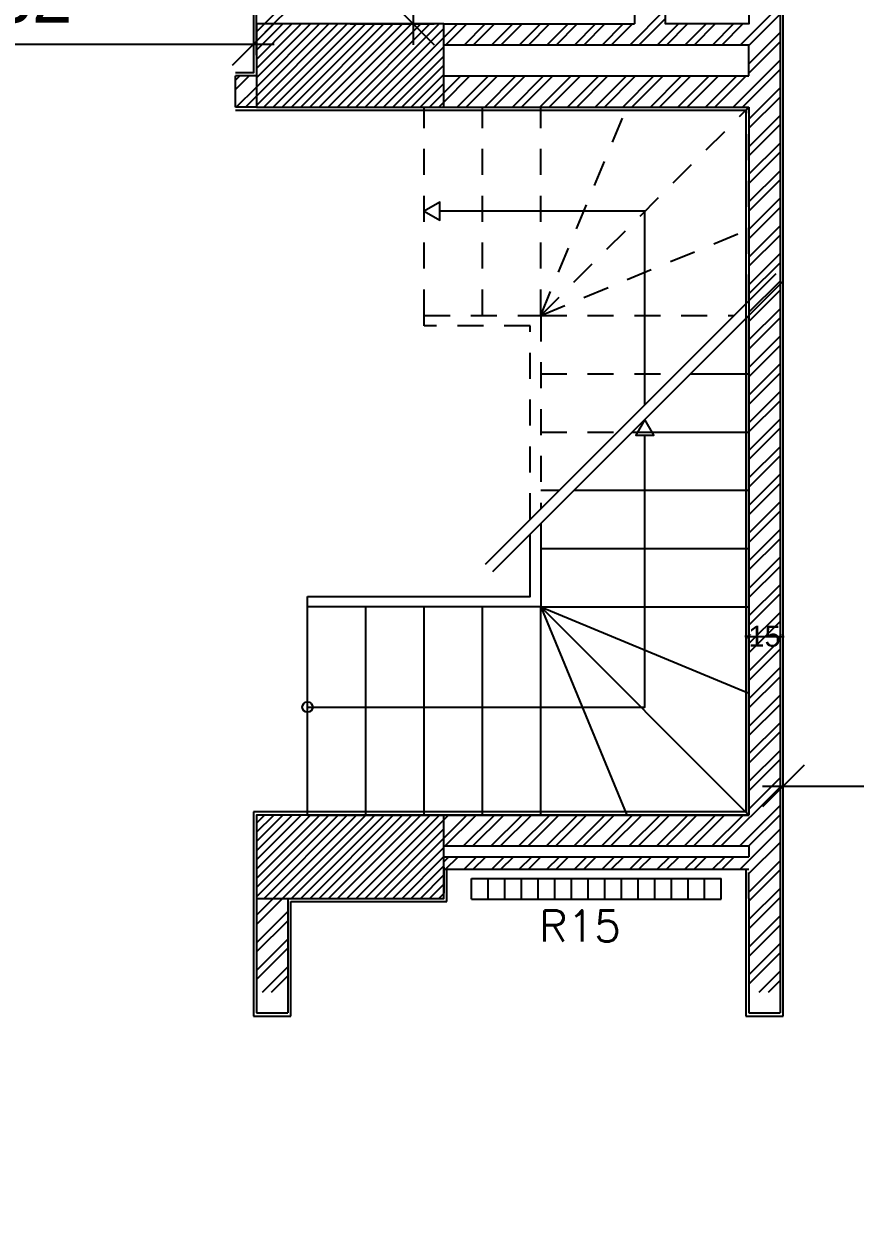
# Model space of a CAD drawing. Extents: x -0.9 to 45.6, y -8.7 to 61.5.
# Drawn here: x 33.93 to 37.92, y 11.3 to 17.05 of the extents above; entities that cross this region are included whole.
import ezdxf

# ---------------------------------------------------------------- set-up
doc = ezdxf.new("R2010")
doc.units = 0
doc.header["$MEASUREMENT"] = 0
doc.header["$PDMODE"] = 35
doc.header["$PDSIZE"] = 0.3
doc.linetypes.add('HIDDEN2', pattern=[0.1875, 0.125, -0.0625])
doc.layers.get('0').update_dxf_attribs({"linetype": 'CONTINUOUS'})
doc.layers.get('DEFPOINTS').update_dxf_attribs({"linetype": 'CONTINUOUS'})
for name, color, linetype in [('03', 3, 'CONTINUOUS'), ('04', 4, 'CONTINUOUS'), ('A-ANNO-DIM', 3, 'CONTINUOUS'), ('a-dim', 3, 'CONTINUOUS'), ('A-FLOR-STRS-ARO', 1, 'CONTINUOUS'), ('A-HATCH-CONC', 8, 'CONTINUOUS'), ('A-HATCH-WALL', 8, 'CONTINUOUS'), ('A-PLASTER', 8, 'CONTINUOUS'), ('A-PROJ1H', 9, 'HIDDEN2'), ('A-RADIATEUR HIDDEN', 4, 'HIDDEN2'), ('A-STAIR', 9, 'CONTINUOUS'), ('A-WALL', 4, 'CONTINUOUS'), ('AR-PROJ1', 15, 'CONTINUOUS'), ('S-2ND-3RD-4-5-6TH$0$A-SHAFT 2-3-4-5-6', 8, 'CONTINUOUS'), ('S-2ND-3RD-4-5-6TH$0$A-STR 2-3-4-5-6', 2, 'CONTINUOUS')]:
    doc.layers.add(name, color=color, linetype=linetype)
doc.styles.add('A100-STEXT', font='arial.ttf', dxfattribs={"height": 0.25})
doc.styles.add('ROMANS', font='romans__.ttf')
doc.styles.add('STYLE1', font='arial.ttf')
doc.dimstyles.new('A100-DIM', dxfattribs={"dimtxt": 0.25, "dimasz": 0.2, "dimexe": 0.1, "dimexo": 0.3, "dimgap": 0.1, "dimtad": 1, "dimlfac": 100, "dimrnd": 0.5, "dimdsep": 46, "dimtxsty": 'A100-STEXT', "dimblk1": 'OBLIQUE', "dimblk2": 'OBLIQUE', "dimsah": 1, "dimcen": -0.05, "dimdle": 0.1, "dimclrd": 15, "dimclre": 15, "dimclrt": 256, "dimadec": 0, "dimazin": 0, "dimtfac": 0.28, "dimtix": 1, "dimtmove": 2, "dimatfit": 3, "dimldrblk": 'OBLIQUE', "dimfxl": 1, "dimtolj": 1, "dimarcsym": 0})
doc.dimstyles.new('A50-DIM', dxfattribs={"dimtxt": 0.1, "dimasz": 0.02, "dimexe": 0.05, "dimexo": 0.01, "dimgap": 0.05, "dimtad": 0, "dimdec": 1, "dimlfac": 100, "dimrnd": 0.5, "dimdsep": 46, "dimtxsty": 'STYLE1', "dimblk": 'ARCHTICK', "dimcen": 0.05, "dimdle": 1e-05, "dimse1": 1, "dimse2": 1, "dimclrd": 146, "dimclre": 256, "dimclrt": 256, "dimadec": 0, "dimazin": 0, "dimtfac": 1.4, "dimtdec": 1, "dimtix": 1, "dimtmove": 2, "dimatfit": 3, "dimldrblk": 'ARCHTICK', "dimfxl": 1, "dimtolj": 1, "dimarcsym": 0})
doc.dimstyles.new('dim-law', dxfattribs={"dimtxt": 0.25, "dimasz": 0.2, "dimexe": 0.1, "dimexo": 0.3, "dimgap": 0.1, "dimtad": 1, "dimlfac": 100, "dimdsep": 46, "dimtxsty": 'A100-STEXT', "dimblk1": 'OBLIQUE', "dimblk2": 'OBLIQUE', "dimsah": 1, "dimcen": -0.05, "dimdle": 0.1, "dimclrd": 15, "dimclre": 15, "dimclrt": 256, "dimadec": 0, "dimazin": 0, "dimtfac": 0.28, "dimtix": 1, "dimtmove": 2, "dimatfit": 3, "dimldrblk": 'OBLIQUE', "dimfxl": 0.1, "dimtolj": 1, "dimarcsym": 0})

# ---------------------------------------------------------------- blocks, each defined once
blk = doc.blocks.new('_ArchTick')
at = {"color": 0, "linetype": 'ByBlock', "const_width": 0.15}
blk.add_lwpolyline([(-0.5, -0.5), (0.5, 0.5)], dxfattribs=at)
blk = doc.blocks.new('*D393')
at = {"layer": 'A-ANNO-DIM', "color": 146, "lineweight": -2}
for p, q in [((37.4084, 14.1084), (37.3884, 14.1084)), ((37.4084, 14.1084), (37.5584, 14.1084)), ((37.5584, 14.1084), (37.5784, 14.1084))]:
    blk.add_line(p, q, dxfattribs=at)
at = {"layer": 'DEFPOINTS', "color": 0}
for p in [(37.5584, 15.35), (37.4084, 14.5), (37.5584, 14.1084)]:
    blk.add_point(p, dxfattribs=at)
at = {"layer": 'A-ANNO-DIM', "color": 146, "lineweight": -2, "xscale": 0.02, "yscale": 0.02, "zscale": 0.02}
blk.add_blockref('_ArchTick', (37.4084, 14.1084), dxfattribs=at)
at = {"layer": 'A-ANNO-DIM', "color": 146, "lineweight": -2, "xscale": 0.02, "yscale": 0.02, "zscale": 0.02, "rotation": 180}
blk.add_blockref('_ArchTick', (37.5584, 14.1084), dxfattribs=at)
at = {"layer": 'A-ANNO-DIM', "insert": (37.4834, 14.1084), "char_height": 0.1, "attachment_point": 5, "style": 'STYLE1'}
blk.add_mtext('\\A1;15', dxfattribs=at)
blk = doc.blocks.new('_OBLIQUE')
at = {"color": 0, "linetype": 'ByBlock'}
blk.add_line((-0.5, -0.5), (0.5, 0.5), dxfattribs=at)
blk = doc.blocks.new('*D405')
at = {"layer": 'a-dim', "color": 15, "lineweight": -2}
for p, q in [((27.7684, 12.1), (27.7684, 10.1157)), ((38.6084, 10.7), (38.6084, 10.1157)), ((27.6684, 10.2157), (38.7084, 10.2157))]:
    blk.add_line(p, q, dxfattribs=at)
at = {"layer": 'DEFPOINTS', "color": 0}
for p in [(27.7684, 12.4), (38.6084, 11), (38.6084, 10.2157)]:
    blk.add_point(p, dxfattribs=at)
at = {"layer": 'a-dim', "color": 15, "lineweight": -2, "xscale": 0.2, "yscale": 0.2, "zscale": 0.2, "rotation": 180}
blk.add_blockref('_OBLIQUE', (27.7684, 10.2157), dxfattribs=at)
at = {"layer": 'a-dim', "color": 15, "lineweight": -2, "xscale": 0.2, "yscale": 0.2, "zscale": 0.2}
blk.add_blockref('_OBLIQUE', (38.6084, 10.2157), dxfattribs=at)
at = {"layer": 'a-dim', "insert": (33.1884, 10.4433), "char_height": 0.25, "attachment_point": 5, "style": 'A100-STEXT'}
blk.add_mtext('\\A1;1084', dxfattribs=at)
blk = doc.blocks.new('*D457')
at = {"layer": 'a-dim', "color": 15, "lineweight": -2}
for p, q in [((35.7967, 18.55), (35.7967, 16.95)), ((35.4934, 18.45), (35.8967, 18.45)), ((35.4934, 17.05), (35.8967, 17.05))]:
    blk.add_line(p, q, dxfattribs=at)
at = {"layer": 'DEFPOINTS', "color": 0}
for p in [(35.1934, 18.45), (35.1934, 17.05), (35.7967, 17.05)]:
    blk.add_point(p, dxfattribs=at)
at = {"layer": 'a-dim', "color": 15, "lineweight": -2, "xscale": 0.2, "yscale": 0.2, "zscale": 0.2}
for p, rotation in [((35.7967, 18.45), 90), ((35.7967, 17.05), 270)]:
    blk.add_blockref('_OBLIQUE', p, dxfattribs=dict(at, rotation=rotation))
at = {"layer": 'a-dim', "insert": (35.5691, 17.75), "char_height": 0.25, "attachment_point": 5, "rotation": 90, "style": 'A100-STEXT'}
blk.add_mtext('\\A1;140', dxfattribs=at)
blk = doc.blocks.new('*D458')
at = {"layer": 'a-dim', "color": 15, "lineweight": -2}
for p, q in [((37.5734, 12.585), (37.5734, 13.4892)), ((41.5234, 12.585), (41.5234, 13.4892)), ((37.4734, 13.3892), (41.6234, 13.3892))]:
    blk.add_line(p, q, dxfattribs=at)
at = {"layer": 'DEFPOINTS', "color": 0}
for p in [(41.5234, 13.3892), (37.5734, 12.285), (41.5234, 12.285)]:
    blk.add_point(p, dxfattribs=at)
at = {"layer": 'a-dim', "color": 15, "lineweight": -2, "xscale": 0.2, "yscale": 0.2, "zscale": 0.2, "rotation": 180}
blk.add_blockref('_OBLIQUE', (37.5734, 13.3892), dxfattribs=at)
at = {"layer": 'a-dim', "color": 15, "lineweight": -2, "xscale": 0.2, "yscale": 0.2, "zscale": 0.2}
blk.add_blockref('_OBLIQUE', (41.5234, 13.3892), dxfattribs=at)
at = {"layer": 'a-dim', "insert": (39.5484, 13.617), "char_height": 0.25, "attachment_point": 5, "style": 'A100-STEXT'}
blk.add_mtext('\\A1;395', dxfattribs=at)
blk = doc.blocks.new('*D461')
at = {"layer": 'a-dim', "color": 15, "lineweight": -2}
for p, q in [((32.7084, 17.115), (32.7084, 17.0515)), ((35.0284, 17.115), (35.0284, 17.0515)), ((35.1284, 16.9515), (32.6084, 16.9515))]:
    blk.add_line(p, q, dxfattribs=at)
at = {"layer": 'DEFPOINTS', "color": 0}
for p in [(32.7084, 16.9515), (32.7084, 16.815), (35.0284, 16.815)]:
    blk.add_point(p, dxfattribs=at)
at = {"layer": 'a-dim', "color": 15, "lineweight": -2, "xscale": 0.2, "yscale": 0.2, "zscale": 0.2}
for p, rotation in [((32.7084, 16.9515), 179.9999999989713), ((35.0284, 16.9515), 359.9999999989714)]:
    blk.add_blockref('_OBLIQUE', p, dxfattribs=dict(at, rotation=rotation))
at = {"layer": 'a-dim', "insert": (33.8684, 17.1793), "char_height": 0.25, "attachment_point": 5, "rotation": 360, "style": 'A100-STEXT'}
blk.add_mtext('\\A1;232', dxfattribs=at)

msp = doc.modelspace()

# ---------------------------------------------------------------- hatches: boundary and pattern name
at = {"layer": 'A-HATCH-CONC'}
h = msp.add_hatch(dxfattribs=at)
h.set_pattern_fill('ANSI31', color=256, scale=0.25, style=0)
h.paths.add_polyline_path([(35.94337, 17.05), (35.04337, 17.05), (35.04337, 16.65), (35.94337, 16.65)])
h = msp.add_hatch(dxfattribs=at)
h.set_pattern_fill('ANSI31', color=256, scale=0.25, style=0)
h.paths.add_polyline_path([(35.94337, 13.25), (35.04337, 13.25), (35.04337, 12.85), (35.94337, 12.85)])
at = {"layer": 'A-HATCH-WALL'}
h = msp.add_hatch(dxfattribs=at)
h.set_pattern_fill('ANSI32', color=256, scale=0.25, style=0)
h.paths.add_polyline_path([(35.04337, 16.65), (35.04337, 16.8), (34.94337, 16.8), (34.94337, 16.65)])
h = msp.add_hatch(dxfattribs=at)
h.set_pattern_fill('ANSI32', color=256, scale=0.25, style=0)
h.paths.add_polyline_path([(35.04337, 12.4), (35.19337, 12.4), (35.19337, 12.85), (35.04337, 12.85)])

# ---------------------------------------------------------------- linework, layer by layer
at = {"layer": '04'}
for p, q in [((35.94337, 13.05), (37.40837, 13.05)), ((35.94337, 12.99), (37.40837, 12.99)), ((36.07587, 12.94621), (37.27587, 12.94621)), ((36.07587, 12.84621), (36.07587, 12.94621)), ((36.15587, 12.84621), (36.15587, 12.94621)), ((36.23587, 12.84621), (36.23587, 12.94621)), ((36.31587, 12.84621), (36.31587, 12.94621)), ((36.39587, 12.84621), (36.39587, 12.94621)), ((36.47587, 12.84621), (36.47587, 12.94621)), ((36.55587, 12.84621), (36.55587, 12.94621)), ((36.63587, 12.84621), (36.63587, 12.94621)), ((36.71587, 12.84621), (36.71587, 12.94621)), ((36.79587, 12.84621), (36.79587, 12.94621)), ((36.87587, 12.84621), (36.87587, 12.94621)), ((36.95587, 12.84621), (36.95587, 12.94621)), ((37.03587, 12.84621), (37.03587, 12.94621)), ((37.11587, 12.84621), (37.11587, 12.94621)), ((37.19587, 12.84621), (37.19587, 12.94621)), ((37.27587, 12.84621), (37.27587, 12.94621)), ((36.07587, 12.84621), (37.27587, 12.84621))]:
    msp.add_line(p, q, dxfattribs=at)
at = {"layer": 'A-FLOR-STRS-ARO'}
for points in [[(35.84837, 16.15), (35.92337, 16.1067), (35.92337, 16.1933)], [(36.90837, 15.15), (36.86507, 15.075), (36.95167, 15.075)]]:
    msp.add_lwpolyline(points, close=True, dxfattribs=at)
for points in [[(36.90837, 15.22071), (36.90837, 16.15), (35.92337, 16.15)], [(35.28837, 13.76875), (36.90837, 13.76875), (36.90837, 15.075)]]:
    msp.add_lwpolyline(points, dxfattribs=at)
msp.add_circle((35.28837, 13.76875), 0.025, dxfattribs=at)
at = {"layer": 'A-HATCH-WALL'}
for p, q in [((35.08122, 17.05), (35.19337, 17.16215)), ((36.83738, 16.95), (37.00837, 17.12099)), ((37.36771, 16.95), (37.55837, 17.14066)), ((35.12542, 17.05), (35.19337, 17.11795)), ((36.88157, 16.95), (37.00837, 17.0768)), ((37.40837, 16.94647), (37.55837, 17.09647)), ((35.94337, 16.98407), (36.0093, 17.05)), ((35.95349, 16.95), (36.05349, 17.05)), ((36.04188, 16.95), (36.14188, 17.05)), ((36.08608, 16.95), (36.18608, 17.05)), ((36.17447, 16.95), (36.27447, 17.05)), ((36.21866, 16.95), (36.31866, 17.05)), ((36.30705, 16.95), (36.40705, 17.05)), ((36.35124, 16.95), (36.45124, 17.05)), ((36.43963, 16.95), (36.53963, 17.05)), ((36.48382, 16.95), (36.58382, 17.05)), ((36.57221, 16.95), (36.67221, 17.05)), ((36.61641, 16.95), (36.71641, 17.05)), ((36.7048, 16.95), (36.8048, 17.05)), ((36.74899, 16.95), (36.84899, 17.05)), ((36.96996, 16.95), (37.06996, 17.05)), ((37.01415, 16.95), (37.11415, 17.05)), ((37.10254, 16.95), (37.20254, 17.05)), ((37.14674, 16.95), (37.24674, 17.05)), ((37.23513, 16.95), (37.33513, 17.05)), ((37.27932, 16.95), (37.37932, 17.05)), ((37.40837, 16.85808), (37.55837, 17.00808)), ((37.40837, 16.81388), (37.55837, 16.96388)), ((37.33287, 16.65), (37.55837, 16.8755)), ((35.94337, 16.7189), (36.02447, 16.8)), ((35.94337, 16.67471), (36.06866, 16.8)), ((36.00705, 16.65), (36.15705, 16.8)), ((36.05124, 16.65), (36.20124, 16.8)), ((36.13963, 16.65), (36.28963, 16.8)), ((36.18382, 16.65), (36.33382, 16.8)), ((36.27221, 16.65), (36.42221, 16.8)), ((36.31641, 16.65), (36.46641, 16.8)), ((36.4048, 16.65), (36.5548, 16.8)), ((36.44899, 16.65), (36.59899, 16.8)), ((36.53738, 16.65), (36.68738, 16.8)), ((36.58157, 16.65), (36.73157, 16.8)), ((36.66996, 16.65), (36.81996, 16.8)), ((36.71415, 16.65), (36.86415, 16.8)), ((36.80254, 16.65), (36.95254, 16.8)), ((36.84674, 16.65), (36.99674, 16.8)), ((36.93513, 16.65), (37.08513, 16.8)), ((36.97932, 16.65), (37.12932, 16.8)), ((37.06771, 16.65), (37.21771, 16.8)), ((37.1119, 16.65), (37.2619, 16.8)), ((37.20029, 16.65), (37.35029, 16.8)), ((37.24449, 16.65), (37.39449, 16.8)), ((37.37707, 16.65), (37.55837, 16.8313)), ((37.40837, 16.59291), (37.55837, 16.74291)), ((37.40837, 16.54872), (37.55837, 16.69872)), ((37.40837, 16.46033), (37.55837, 16.61033)), ((37.40837, 16.41614), (37.55837, 16.56614)), ((37.40837, 16.32775), (37.55837, 16.47775)), ((37.40837, 16.28355), (37.55837, 16.43355)), ((37.40837, 16.19516), (37.55837, 16.34516)), ((37.40837, 16.15097), (37.55837, 16.30097)), ((37.40837, 16.06258), (37.55837, 16.21258)), ((37.40837, 16.01839), (37.55837, 16.16839)), ((37.40837, 15.93), (37.55837, 16.08)), ((37.40837, 15.88581), (37.55837, 16.03581)), ((37.40837, 15.79742), (37.55837, 15.94742)), ((37.40837, 15.75322), (37.55837, 15.90322)), ((37.40837, 15.66483), (37.55837, 15.81483)), ((37.40837, 15.62064), (37.55837, 15.77064)), ((37.40837, 15.53225), (37.55837, 15.68225)), ((37.40837, 15.48806), (37.55837, 15.63806)), ((37.40837, 15.39967), (37.55837, 15.54967)), ((37.40837, 15.35548), (37.55837, 15.50548)), ((37.40837, 15.26709), (37.55837, 15.41709)), ((37.40837, 15.22289), (37.55837, 15.37289)), ((37.40837, 15.1345), (37.55837, 15.2845)), ((37.40837, 15.09031), (37.55837, 15.24031)), ((37.40837, 15.00192), (37.55837, 15.15192)), ((37.40837, 14.95773), (37.55837, 15.10773)), ((37.40837, 14.86934), (37.55837, 15.01934)), ((37.40837, 14.82515), (37.55837, 14.97515)), ((37.40837, 14.73676), (37.55837, 14.88676)), ((37.40837, 14.69256), (37.55837, 14.84256)), ((37.40837, 14.60417), (37.55837, 14.75417)), ((37.40837, 14.55998), (37.55837, 14.70998)), ((37.40837, 14.47159), (37.55837, 14.62159)), ((37.40837, 14.4274), (37.55837, 14.5774)), ((37.40837, 14.33901), (37.55837, 14.48901)), ((37.40837, 14.29482), (37.55837, 14.44482)), ((37.40837, 14.20643), (37.55837, 14.35643)), ((37.40837, 14.16223), (37.55837, 14.31223)), ((37.40837, 14.07384), (37.55837, 14.22384)), ((37.40837, 14.02965), (37.55837, 14.17965)), ((37.40837, 13.94126), (37.55837, 14.09126)), ((37.40837, 13.89707), (37.55837, 14.04707)), ((37.40837, 13.80868), (37.55837, 13.95868)), ((37.40837, 13.76449), (37.55837, 13.91449)), ((37.40837, 13.6761), (37.55837, 13.8261)), ((37.40837, 13.6319), (37.55837, 13.7819)), ((37.40837, 13.54351), (37.55837, 13.69351)), ((37.40837, 13.49932), (37.55837, 13.64932)), ((37.40837, 13.41093), (37.55837, 13.56093)), ((37.40837, 13.36674), (37.55837, 13.51674)), ((37.40837, 13.27835), (37.55837, 13.42835)), ((37.27421, 13.1), (37.55837, 13.38416)), ((37.3626, 13.1), (37.55837, 13.29577)), ((35.94337, 13.13917), (36.05419, 13.25)), ((35.94337, 13.22756), (35.96581, 13.25)), ((35.94839, 13.1), (36.09839, 13.25)), ((36.03678, 13.1), (36.18678, 13.25)), ((36.08097, 13.1), (36.23097, 13.25)), ((36.16936, 13.1), (36.31936, 13.25)), ((36.21355, 13.1), (36.36355, 13.25)), ((36.30194, 13.1), (36.45194, 13.25)), ((36.34614, 13.1), (36.49614, 13.25)), ((36.43452, 13.1), (36.58452, 13.25)), ((36.47872, 13.1), (36.62872, 13.25)), ((36.56711, 13.1), (36.71711, 13.25)), ((36.6113, 13.1), (36.7613, 13.25)), ((36.69969, 13.1), (36.84969, 13.25)), ((36.74388, 13.1), (36.89388, 13.25)), ((36.83227, 13.1), (36.98227, 13.25)), ((36.87647, 13.1), (37.02647, 13.25)), ((36.96485, 13.1), (37.11485, 13.25)), ((37.00905, 13.1), (37.15905, 13.25)), ((37.09744, 13.1), (37.24744, 13.25)), ((37.14163, 13.1), (37.29163, 13.25)), ((37.23002, 13.1), (37.38002, 13.25)), ((37.4068, 13.1), (37.55837, 13.25157)), ((37.3662, 12.99), (37.55837, 13.18217)), ((37.40837, 12.96899), (37.55837, 13.11899)), ((35.94337, 13.02558), (35.96779, 13.05)), ((35.95199, 12.99), (36.01199, 13.05)), ((36.04037, 12.99), (36.10037, 13.05)), ((36.08457, 12.99), (36.14457, 13.05)), ((36.17296, 12.99), (36.23296, 13.05)), ((36.21715, 12.99), (36.27715, 13.05)), ((36.30554, 12.99), (36.36554, 13.05)), ((36.34973, 12.99), (36.40973, 13.05)), ((36.43812, 12.99), (36.49812, 13.05)), ((36.48232, 12.99), (36.54232, 13.05)), ((36.5707, 12.99), (36.6307, 13.05)), ((36.6149, 12.99), (36.6749, 13.05)), ((36.70329, 12.99), (36.76329, 13.05)), ((36.74748, 12.99), (36.80748, 13.05)), ((36.83587, 12.99), (36.89587, 13.05)), ((36.88006, 12.99), (36.94006, 13.05)), ((36.96845, 12.99), (37.02845, 13.05)), ((37.01265, 12.99), (37.07265, 13.05)), ((37.10103, 12.99), (37.16103, 13.05)), ((37.14523, 12.99), (37.20523, 13.05)), ((37.23362, 12.99), (37.29362, 13.05)), ((37.27781, 12.99), (37.33781, 13.05)), ((37.40837, 12.8806), (37.55837, 13.0306)), ((37.40837, 12.83641), (37.55837, 12.98641)), ((37.40837, 12.74802), (37.55837, 12.89802)), ((37.40837, 12.70383), (37.55837, 12.85383)), ((37.40837, 12.61544), (37.55837, 12.76544)), ((37.40837, 12.57124), (37.55837, 12.72124)), ((37.40837, 12.48285), (37.55837, 12.63285)), ((37.40837, 12.43866), (37.55837, 12.58866)), ((37.4581, 12.4), (37.55837, 12.50027)), ((37.50229, 12.4), (37.55837, 12.45608))]:
    msp.add_line(p, q, dxfattribs=at)
at = {"layer": 'A-PLASTER'}
for p, q in [((37.57337, 12.285), (37.57337, 18.285)), ((34.94337, 16.635), (37.39337, 16.635)), ((37.39337, 16.635), (37.39337, 13.265)), ((37.39337, 13.265), (35.02837, 13.265)), ((35.02837, 13.265), (35.02837, 12.285)), ((35.95837, 12.835), (35.95837, 12.99)), ((37.39337, 12.99), (37.39337, 12.285)), ((35.20837, 12.285), (35.20837, 12.835)), ((35.20837, 12.835), (35.95837, 12.835)), ((35.02837, 12.285), (35.20837, 12.285)), ((37.39337, 12.285), (37.57337, 12.285))]:
    msp.add_line(p, q, dxfattribs=at)
msp.add_lwpolyline([(35.02837, 17.55), (35.02837, 16.815), (34.94337, 16.815)], dxfattribs=at)
at = {"layer": 'A-PROJ1H'}
for p, q in [((35.84837, 16.65), (37.40837, 16.65)), ((35.84837, 15.65), (35.84837, 16.65)), ((36.12837, 15.65), (36.12837, 16.65)), ((36.40837, 15.65), (36.40837, 16.65)), ((36.40837, 15.65), (37.40837, 16.65)), ((36.40837, 15.65), (36.82258, 16.65)), ((37.40837, 15.72071), (37.40837, 16.65)), ((36.40837, 15.65), (37.40837, 16.06421)), ((36.40837, 15.65), (37.33766, 15.65)), ((36.40837, 15.37), (37.05766, 15.37)), ((36.40837, 15.09), (36.77766, 15.09)), ((36.40837, 14.81), (36.49766, 14.81))]:
    msp.add_line(p, q, dxfattribs=at)
msp.add_lwpolyline([(36.35837, 14.67071), (36.35837, 15.6), (35.84837, 15.6), (35.84837, 15.65), (36.40837, 15.65), (36.40837, 14.72071)], dxfattribs=at)
at = {"layer": 'A-RADIATEUR HIDDEN'}
for p, q in [((35.94337, 13), (35.94337, 12.85)), ((37.40837, 12.85), (37.40837, 12.99))]:
    msp.add_line(p, q, dxfattribs=at)
at = {"layer": 'A-STAIR'}
for p, q in [((37.40837, 13.25), (37.40837, 15.65)), ((37.12837, 15.37), (37.40837, 15.37)), ((36.84837, 15.09), (37.40837, 15.09)), ((36.56837, 14.81), (37.40837, 14.81)), ((36.40837, 14.53), (37.40837, 14.53)), ((35.28837, 13.25), (35.28837, 14.25)), ((35.56837, 13.25), (35.56837, 14.25)), ((35.84837, 13.25), (35.84837, 14.25)), ((36.12837, 13.25), (36.12837, 14.25)), ((36.40837, 14.25), (37.40837, 14.25)), ((36.40837, 13.25), (36.40837, 14.25)), ((36.40837, 14.25), (37.40837, 13.25)), ((36.40837, 14.25), (37.40837, 13.83579)), ((36.40837, 14.25), (36.82258, 13.25)), ((35.28837, 13.25), (37.40837, 13.25))]:
    msp.add_line(p, q, dxfattribs=at)
for points in [[(36.40837, 14.65), (36.40837, 14.25), (35.28837, 14.25), (35.28837, 14.3)], [(35.28837, 14.3), (36.35837, 14.3), (36.35837, 14.6)]]:
    msp.add_lwpolyline(points, dxfattribs=at)
at = {"layer": 'A-WALL'}
for p, q in [((37.55837, 18.3), (37.55837, 12.3)), ((36.85837, 17.6), (36.85837, 17.05)), ((35.04337, 16.9), (35.04337, 17.55)), ((35.94337, 17.05), (36.85837, 17.05)), ((36.09337, 17.05), (36.13337, 17.05)), ((35.94337, 16.95), (37.40837, 16.95)), ((37.40837, 16.8), (37.40837, 16.95)), ((35.04337, 16.8), (34.94337, 16.8)), ((34.94337, 16.65), (34.94337, 16.8)), ((35.94337, 16.8), (37.40837, 16.8)), ((35.04337, 16.65), (34.94337, 16.65)), ((35.94337, 16.65), (37.40837, 16.65)), ((37.40837, 16.65), (37.40837, 13.25)), ((37.40837, 16.65), (37.40837, 16.425)), ((37.40837, 13.25), (35.94337, 13.25)), ((37.40837, 13.1), (35.94337, 13.1)), ((37.40837, 13.1), (37.40837, 13.05)), ((35.04337, 12.85), (35.04337, 12.3)), ((35.19337, 12.85), (35.19337, 12.3)), ((37.40837, 12.85), (37.40837, 12.3)), ((35.04337, 12.3), (35.19337, 12.3)), ((37.40837, 12.3), (37.55837, 12.3))]:
    msp.add_line(p, q, dxfattribs=at)
msp.add_lwpolyline([(37.00837, 17.45), (37.40837, 17.45), (37.40837, 17.05), (37.00837, 17.05)], close=True, dxfattribs=at)
at = {"layer": 'AR-PROJ1'}
for p, q in [((36.14341, 14.45576), (37.53894, 15.85129)), ((36.17877, 14.4204), (37.5743, 15.81593))]:
    msp.add_line(p, q, dxfattribs=at)
at = {"layer": 'S-2ND-3RD-4-5-6TH$0$A-SHAFT 2-3-4-5-6'}
msp.add_lwpolyline([(37.00837, 17.45), (37.40837, 17.45), (37.40837, 17.05), (37.00837, 17.05)], close=True, dxfattribs=at)
at = {"layer": 'S-2ND-3RD-4-5-6TH$0$A-STR 2-3-4-5-6'}
for p, q in [((35.94337, 13.25), (35.04337, 13.25)), ((35.04337, 13.25), (35.04337, 12.85)), ((35.94337, 12.85), (35.94337, 13.25)), ((35.04337, 12.85), (35.94337, 12.85))]:
    msp.add_line(p, q, dxfattribs=at)
for points in [[(35.04337, 16.65), (35.94337, 16.65), (35.94337, 17.05), (35.04337, 17.05)], [(35.04337, 16.65), (35.94337, 16.65), (35.94337, 17.05), (35.04337, 17.05)], [(35.04337, 12.85), (35.94337, 12.85), (35.94337, 13.25), (35.04337, 13.25)]]:
    msp.add_lwpolyline(points, close=True, dxfattribs=at)

# ---------------------------------------------------------------- texts
at = {"layer": '03', "ltscale": 0.5, "style": 'ROMANS'}
msp.add_text('R15', height=0.15, dxfattribs=at).set_placement((36.40145, 12.64227))

# ---------------------------------------------------------------- dimensions: what is measured, and where the dimension line sits
at = {"layer": 'A-ANNO-DIM'}
dim = msp.add_linear_dim(base=(37.55837, 14.10842), p1=(37.40837, 14.5), p2=(37.55837, 15.35), dimstyle='A50-DIM', dxfattribs=at)
dim.commit()
dim.dimension.update_dxf_attribs({"geometry": '*D393', "text_midpoint": (37.48337, 14.10842)})
at = {"layer": 'a-dim'}
for p1, p2, distance, picture, middle in [((35.19337, 18.45), (35.19337, 17.05), 0.60335, '*D457', (35.56907, 17.75)), ((35.02837, 16.815), (32.70837, 16.815), -0.13652, '*D461', (33.86837, 17.17925)), ((37.57337, 12.285), (41.52337, 12.285), 1.10423, '*D458', (39.54837, 13.61695))]:
    dim = msp.add_aligned_dim(p1=p1, p2=p2, distance=distance, dimstyle='dim-law', dxfattribs=at)
    dim.commit()
    dim.dimension.update_dxf_attribs({"geometry": picture, "text_midpoint": middle})
dim = msp.add_linear_dim(base=(38.60837, 10.21566), p1=(27.76837, 12.4), p2=(38.60837, 11), dimstyle='A100-DIM', dxfattribs=at)
dim.commit()
dim.dimension.update_dxf_attribs({"geometry": '*D405', "text_midpoint": (33.18837, 10.4433)})

doc.saveas('drawing.dxf')
